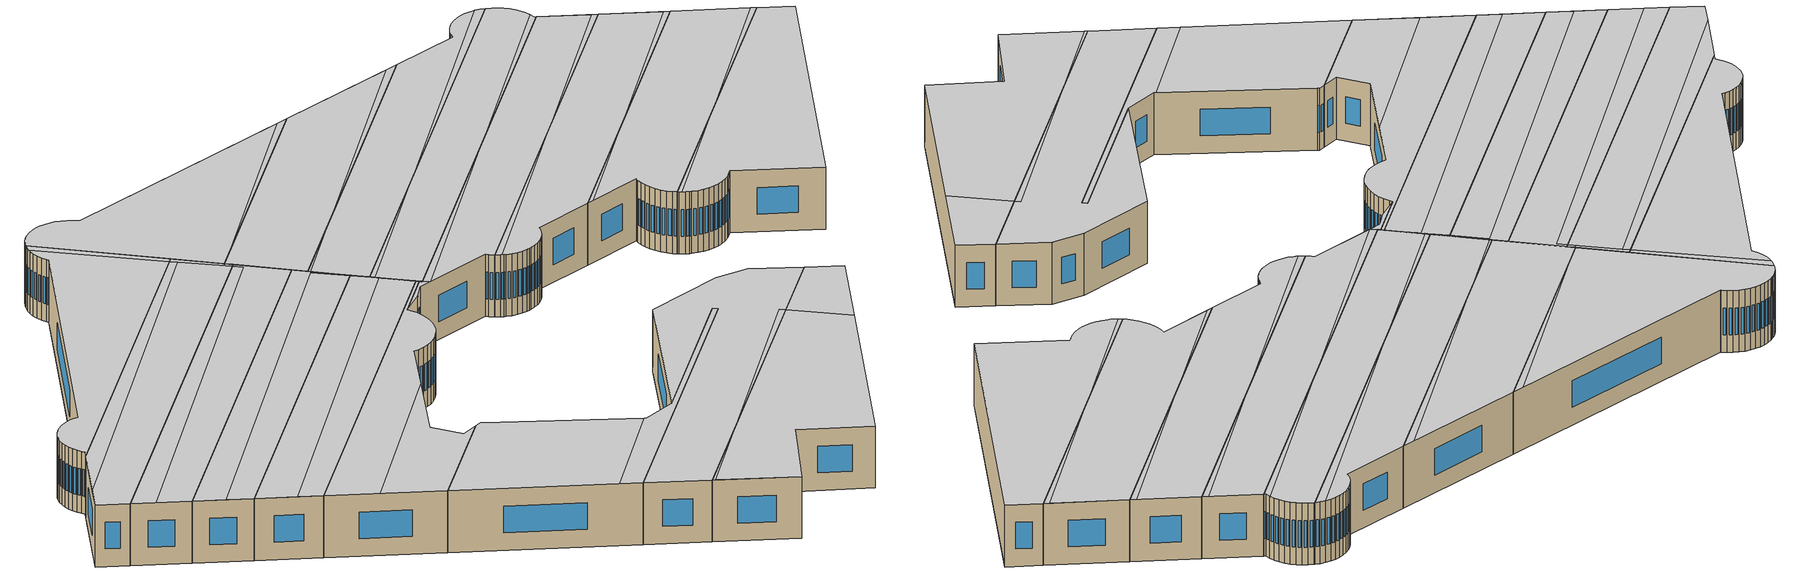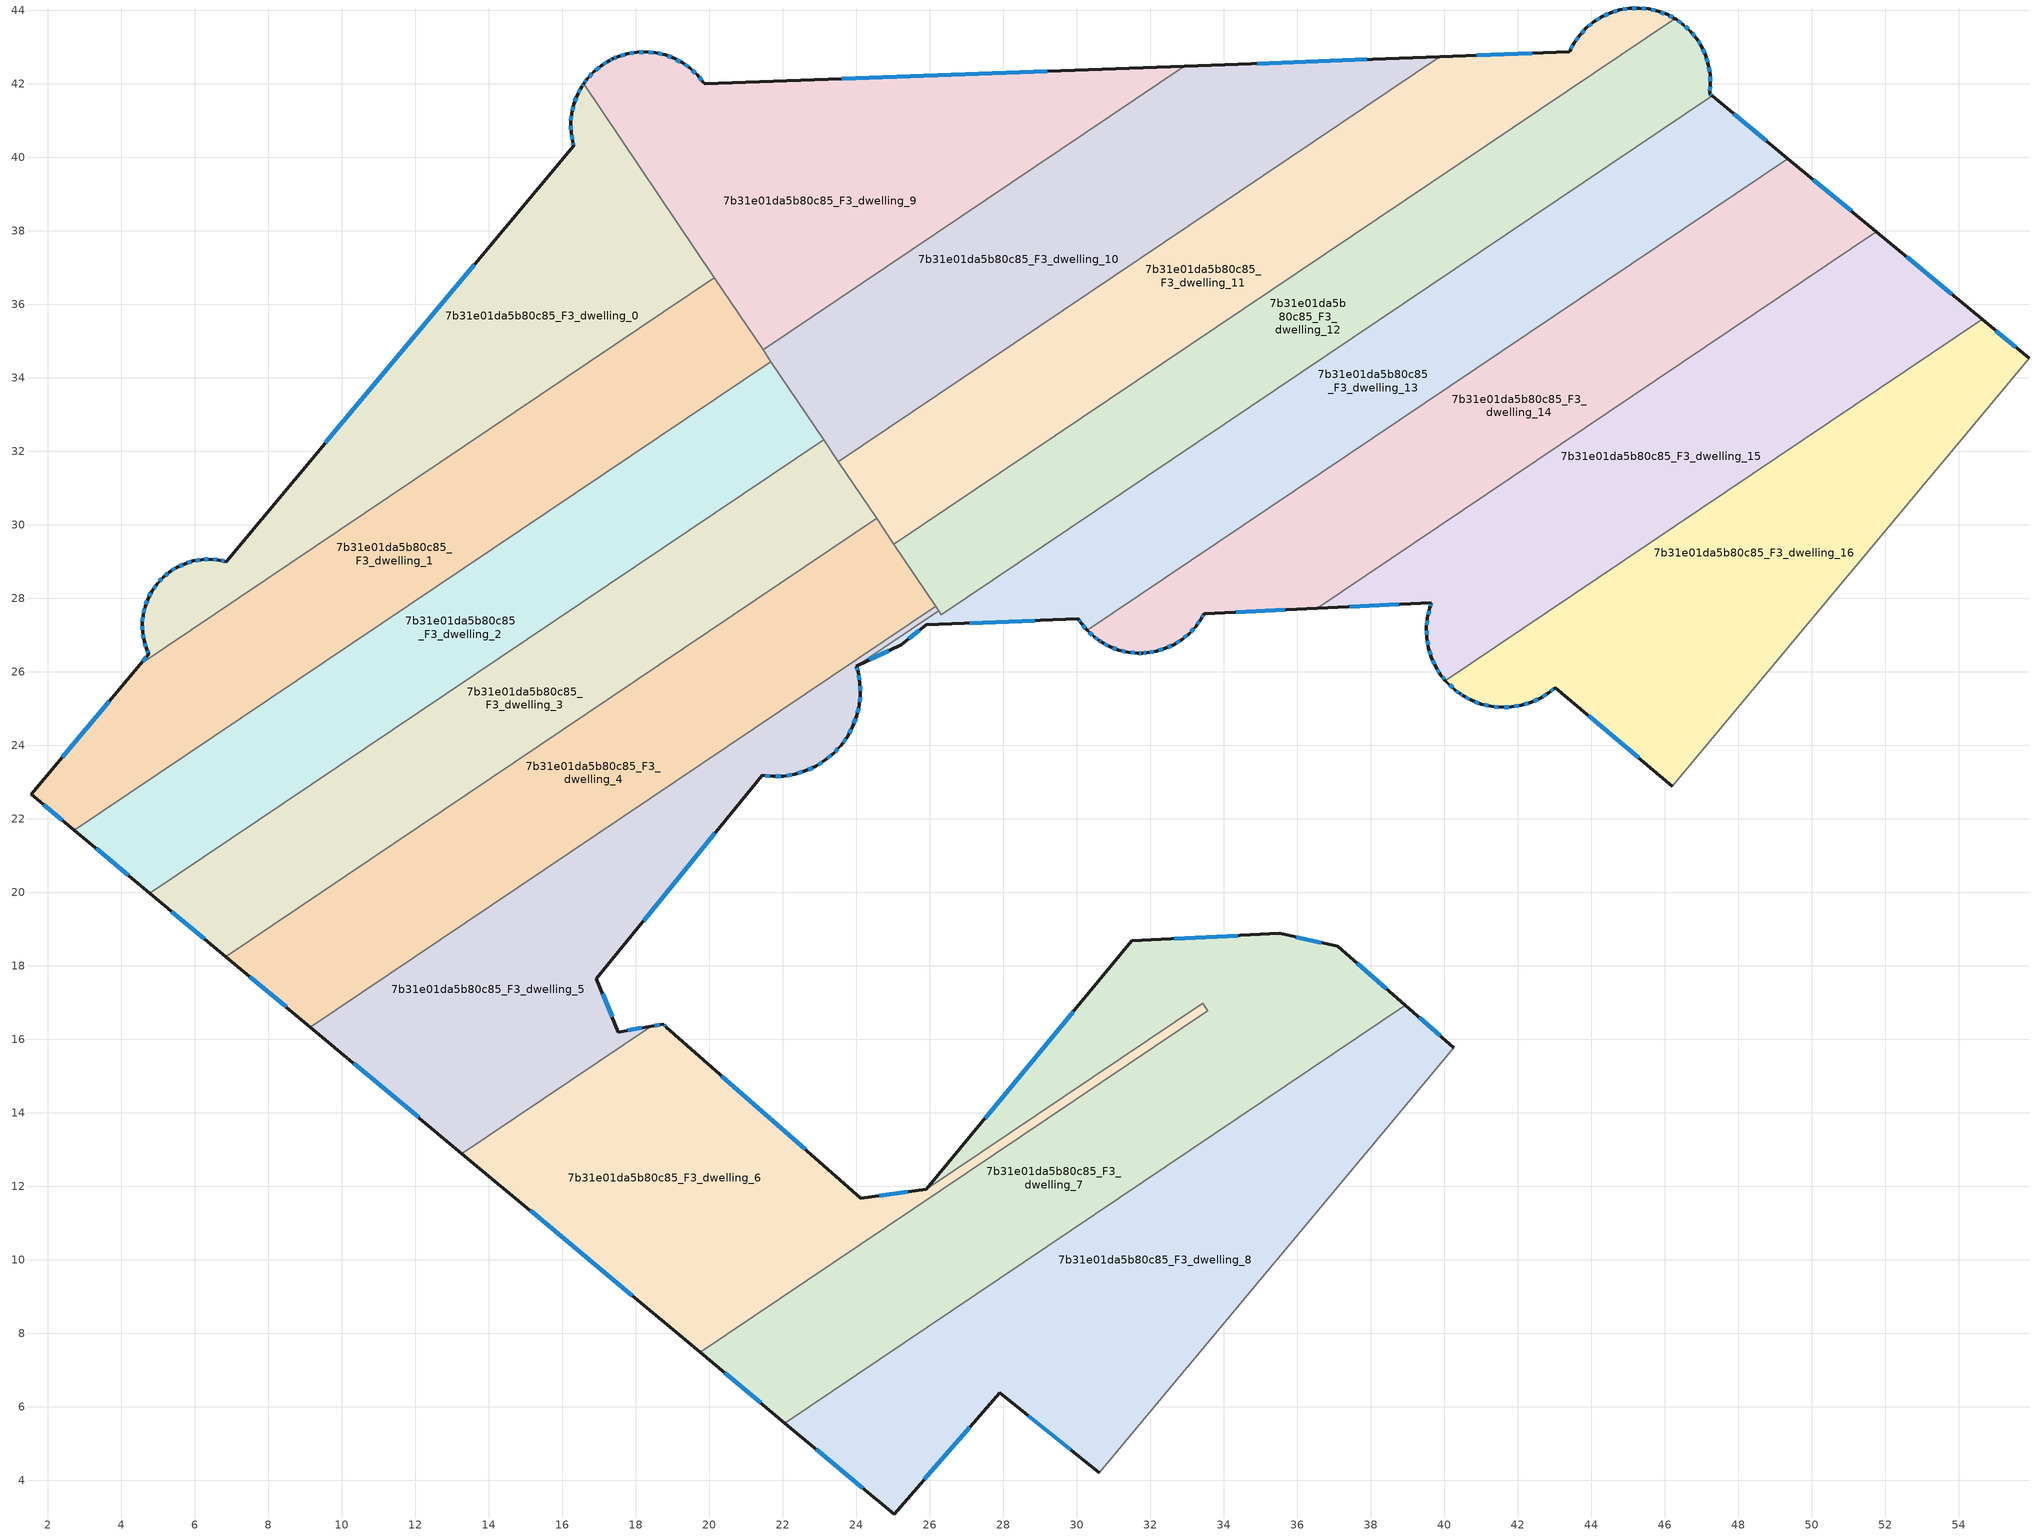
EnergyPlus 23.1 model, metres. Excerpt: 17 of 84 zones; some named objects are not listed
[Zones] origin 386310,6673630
7b31e01da5b80c85_F3_dwelling_0
 floor to 7b31e01da5b80c85_F2_dwelling_0 (EU_floor_Construction): 16.58,42 20.14,36.72 4.52,26.21 4.74,26.48 4.69,26.62 4.62,26.84 4.58,27.08 4.57,27.31 4.59,27.55 4.65,27.78 4.73,28 4.84,28.21 4.98,28.4 4.99,28.42 5.14,28.57 5.32,28.72 5.52,28.85 5.74,28.95 5.96,29.02 6.2,29.05 6.43,29.06 6.67,29.04 6.85,29 16.31,40.31 16.28,40.42 16.24,40.67 16.23,40.93 16.25,41.2 16.31,41.45 16.4,41.69 16.53,41.92 z9
 wall outside (EU_wall_Construction): 16.58,42 16.53,41.92 16.4,41.69 16.31,41.45 16.25,41.2 16.23,40.93 16.24,40.67 16.28,40.42 16.31,40.31 6.85,29 6.67,29.04 6.43,29.06 6.2,29.05 5.96,29.02 5.74,28.95 5.52,28.85 5.32,28.72 5.14,28.57 4.99,28.42 4.98,28.4 4.84,28.21 4.73,28 4.65,27.78 4.59,27.55 4.57,27.31 4.58,27.08 4.62,26.84 4.69,26.62 4.74,26.48 4.52,26.21 z9:12
 wall to 7b31e01da5b80c85_F3_dwelling_1 (EU_wall_Construction): 4.52,26.21 20.14,36.72 z9:12
 wall to 7b31e01da5b80c85_F3_dwelling_9 (EU_wall_Construction): 20.14,36.72 16.58,42 z9:12
 window (EU_Window_Construction): 4.7,26.58 4.73,26.52 / 4.64,26.78 4.67,26.68 / 4.59,27.01 4.61,26.91 / 4.57,27.24 4.58,27.14 / 4.59,27.48 4.58,27.38 / 4.63,27.71 4.61,27.61 / 4.71,27.94 4.67,27.84 / 4.81,28.15 4.76,28.06 / 4.94,28.35 4.88,28.26 / 5.1,28.53 5.03,28.46 / 5.27,28.68 5.19,28.62 / 5.46,28.81 5.38,28.76 / 5.67,28.92 5.58,28.88 / 5.9,29 5.8,28.97 / 6.13,29.04 6.03,29.03 / 6.36,29.06 6.26,29.06 / 6.6,29.05 6.5,29.06 / 6.8,29.01 6.72,29.03 / 13.61,37.08 9.55,32.23 / 16.29,40.39 16.3,40.34 / 16.25,40.6 16.27,40.49 / 16.23,40.86 16.24,40.75 / 16.25,41.12 16.24,41.01 / 16.3,41.38 16.27,41.27 / 16.38,41.62 16.34,41.52 / 16.49,41.86 16.44,41.76 / 16.57,41.98 16.54,41.95 / 4.68,26.4 4.58,26.28 z9.86:11.14
 ceiling to 7b31e01da5b80c85_F4_dwelling_0 (EU_floor_Construction): 19.92,36.58 16.36,41.58 16.31,41.45 16.25,41.2 16.23,40.93 16.24,40.67 16.28,40.42 16.31,40.31 6.85,29 6.67,29.04 6.43,29.06 6.2,29.05 5.96,29.02 5.74,28.95 5.52,28.85 5.32,28.72 5.14,28.57 4.99,28.42 4.98,28.4 4.84,28.21 4.73,28 4.65,27.78 4.59,27.55 4.57,27.31 4.58,27.08 4.62,26.84 4.69,26.62 4.74,26.48 4.52,26.21 z12
 ceiling to 7b31e01da5b80c85_F4_dwelling_8 (EU_floor_Construction): 20.14,36.72 16.58,42 16.53,41.92 16.4,41.69 16.36,41.58 19.92,36.58 z12
7b31e01da5b80c85_F3_dwelling_1
 floor to 7b31e01da5b80c85_F2_dwelling_1 (EU_floor_Construction): 20.14,36.72 21.68,34.44 2.72,21.68 1.55,22.66 4.52,26.21 z9
 wall outside (EU_wall_Construction): 4.52,26.21 1.55,22.66 2.72,21.68 z9:12
 wall to 7b31e01da5b80c85_F3_dwelling_2 (EU_wall_Construction): 2.72,21.68 21.68,34.44 z9:12
 wall to 7b31e01da5b80c85_F3_dwelling_10 (EU_wall_Construction): 21.68,34.44 21.46,34.76 z9:12
 wall to 7b31e01da5b80c85_F3_dwelling_9 (EU_wall_Construction): 21.46,34.76 20.14,36.72 z9:12
 window (EU_Window_Construction): 1.89,22.38 2.39,21.96 / 3.67,25.19 2.4,23.67 z9.86:11.14
 ceiling to 7b31e01da5b80c85_F4_dwelling_1 (EU_floor_Construction): 21.52,34.34 20.13,36.29 2.38,23.65 1.55,22.66 2.72,21.68 z12
 ceiling to 7b31e01da5b80c85_F4_dwelling_0 (EU_floor_Construction): 20.13,36.29 19.92,36.58 4.52,26.21 2.38,23.65 z12
 ceiling to 7b31e01da5b80c85_F4_dwelling_8 (EU_floor_Construction): 21.47,34.75 20.14,36.72 19.92,36.58 21.31,34.64 z12
 ceiling to 7b31e01da5b80c85_F4_dwelling_9 (EU_floor_Construction): 21.68,34.44 21.47,34.75 21.31,34.64 21.52,34.34 z12
7b31e01da5b80c85_F3_dwelling_10
 floor to 7b31e01da5b80c85_F2_dwelling_10 (EU_floor_Construction): 39.87,42.74 23.51,31.72 21.46,34.76 32.93,42.48 z9
 wall outside (EU_wall_Construction): 39.87,42.74 32.93,42.48 z9:12
 wall to 7b31e01da5b80c85_F3_dwelling_9 (EU_wall_Construction): 32.93,42.48 21.46,34.76 z9:12
 wall to 7b31e01da5b80c85_F3_dwelling_11 (EU_wall_Construction): 23.51,31.72 39.87,42.74 z9:12
 wall to 7b31e01da5b80c85_F3_dwelling_2 (EU_wall_Construction): 21.68,34.44 23.11,32.31 z9:12
 wall to 7b31e01da5b80c85_F3_dwelling_3 (EU_wall_Construction): 23.11,32.31 23.51,31.72 z9:12
 window (EU_Window_Construction): 37.89,42.66 34.91,42.55 z9.86:11.14
 ceiling to 7b31e01da5b80c85_F4_dwelling_9 (EU_floor_Construction): 39.17,42.71 32.93,42.48 21.77,34.97 21.47,34.75 23.51,31.72 27.64,34.5 z12
 ceiling to 7b31e01da5b80c85_F4_dwelling_10 (EU_floor_Construction): 39.87,42.73 39.17,42.71 27.64,34.5 z12
7b31e01da5b80c85_F3_dwelling_11
 floor to 7b31e01da5b80c85_F2_dwelling_11 (EU_floor_Construction): 46.06,43.89 46.27,43.77 25.02,29.47 23.51,31.72 39.87,42.74 43.4,42.87 43.41,42.88 43.53,43.11 43.68,43.33 43.86,43.52 44.07,43.68 44.29,43.82 44.53,43.93 44.78,44.01 45.03,44.05 45.3,44.06 45.56,44.04 45.81,43.98 z9
 wall outside (EU_wall_Construction): 46.27,43.77 46.06,43.89 45.81,43.98 45.56,44.04 45.3,44.06 45.03,44.05 44.78,44.01 44.53,43.93 44.29,43.82 44.07,43.68 43.86,43.52 43.68,43.33 43.53,43.11 43.41,42.88 43.4,42.87 39.87,42.74 z9:12
 wall to 7b31e01da5b80c85_F3_dwelling_12 (EU_wall_Construction): 25.02,29.47 46.27,43.77 z9:12
 wall to 7b31e01da5b80c85_F3_dwelling_3 (EU_wall_Construction): 23.51,31.72 24.55,30.17 z9:12
 wall to 7b31e01da5b80c85_F3_dwelling_4 (EU_wall_Construction): 24.55,30.17 25.02,29.47 z9:12
 window (EU_Window_Construction): 43.64,43.27 43.58,43.17 / 43.81,43.46 43.74,43.38 / 44.01,43.64 43.92,43.57 / 44.22,43.78 44.13,43.72 / 44.46,43.9 44.36,43.86 / 44.7,43.99 44.6,43.95 / 44.96,44.04 44.85,44.02 / 45.22,44.06 45.11,44.06 / 45.48,44.04 45.37,44.05 / 45.74,43.99 45.63,44.02 / 45.99,43.91 45.88,43.95 / 46.21,43.81 46.12,43.85 / 42.39,42.83 40.88,42.77 / 43.5,43.05 43.44,42.95 z9.86:11.14
 ceiling to 7b31e01da5b80c85_F4_dwelling_10 (EU_floor_Construction): 43.4,42.87 39.87,42.73 27.64,34.5 23.58,31.61 25.02,29.47 32.94,34.8 45.83,43.97 45.81,43.98 45.56,44.04 45.3,44.06 45.03,44.05 44.78,44.01 44.53,43.93 44.29,43.82 44.07,43.68 43.86,43.52 43.68,43.33 43.53,43.11 43.41,42.88 z12
 ceiling to 7b31e01da5b80c85_F4_dwelling_11 (EU_floor_Construction): 46.27,43.77 46.06,43.89 45.83,43.97 32.94,34.8 z12
 ceiling to 7b31e01da5b80c85_F4_dwelling_9 (EU_floor_Construction): 27.64,34.5 23.51,31.72 23.58,31.61 z12
7b31e01da5b80c85_F3_dwelling_12
 floor to 7b31e01da5b80c85_F2_dwelling_12 (EU_floor_Construction): 46.7,43.43 46.86,43.23 47,43.01 47.11,42.77 47.19,42.52 47.23,42.26 47.24,42 47.21,41.74 47.21,41.73 47.28,41.67 26.31,27.55 26.24,27.66 25.02,29.47 46.27,43.77 46.29,43.76 46.5,43.61 z9
 wall outside (EU_wall_Construction): 47.28,41.67 47.21,41.73 47.21,41.74 47.24,42 47.23,42.26 47.19,42.52 47.11,42.77 47,43.01 46.86,43.23 46.7,43.43 46.5,43.61 46.29,43.76 46.27,43.77 z9:12
 wall to 7b31e01da5b80c85_F3_dwelling_13 (EU_wall_Construction): 26.24,27.66 26.31,27.55 47.28,41.67 z9:12
 wall to 7b31e01da5b80c85_F3_dwelling_4 (EU_wall_Construction): 25.02,29.47 26.16,27.79 z9:12
 wall to 7b31e01da5b80c85_F3_dwelling_5 (EU_wall_Construction): 26.16,27.79 26.24,27.66 z9:12
 window (EU_Window_Construction): 46.44,43.65 46.35,43.72 / 46.64,43.48 46.56,43.56 / 46.81,43.29 46.74,43.37 / 46.96,43.07 46.9,43.17 / 47.08,42.84 47.03,42.94 / 47.16,42.59 47.13,42.7 / 47.22,42.33 47.2,42.45 / 47.24,42.07 47.23,42.19 / 47.22,41.81 47.23,41.92 / 47.26,41.68 47.23,41.71 z9.86:11.14
 ceiling to 7b31e01da5b80c85_F4_dwelling_11 (EU_floor_Construction): 37.43,35.04 47.24,42.02 47.23,42.26 47.19,42.52 47.11,42.77 47,43.01 46.86,43.23 46.7,43.43 46.5,43.61 46.29,43.76 46.27,43.77 32.94,34.8 25.16,29.26 25.69,28.47 26.34,27.57 z12
 ceiling to 7b31e01da5b80c85_F4_dwelling_10 (EU_floor_Construction): 32.94,34.8 25.02,29.47 25.16,29.26 z12
 ceiling to 7b31e01da5b80c85_F4_dwelling_12 (EU_floor_Construction): 47.28,41.67 47.21,41.73 47.21,41.74 47.24,42 47.24,42.02 37.43,35.04 z12
 ceiling to 7b31e01da5b80c85_F4_dwelling_4 (EU_floor_Construction): 26.34,27.57 25.7,28.46 26.24,27.66 26.31,27.55 z12
7b31e01da5b80c85_F3_dwelling_13
 floor to 7b31e01da5b80c85_F2_dwelling_13 (EU_floor_Construction): 49.35,39.96 30.28,27.12 30.12,27.32 30.04,27.44 25.91,27.28 25.23,26.74 24,26.16 26.24,27.66 26.31,27.55 47.28,41.67 z9
 wall outside (EU_wall_Construction): 24,26.16 25.23,26.74 25.91,27.28 30.04,27.44 30.12,27.32 30.28,27.12 / 49.35,39.96 47.28,41.67 z9:12
 wall to 7b31e01da5b80c85_F3_dwelling_14 (EU_wall_Construction): 30.28,27.12 49.35,39.96 z9:12
 wall to 7b31e01da5b80c85_F3_dwelling_5 (EU_wall_Construction): 26.24,27.66 24,26.16 z9:12
 window (EU_Window_Construction): 30.06,27.41 30.1,27.36 / 27.09,27.32 28.86,27.39 / 25.42,26.89 25.71,27.12 / 24.35,26.32 24.88,26.57 / 48.76,40.45 47.87,41.18 / 30.16,27.27 30.23,27.18 z9.86:11.14
 ceiling to 7b31e01da5b80c85_F4_dwelling_12 (EU_floor_Construction): 40.5,34.01 49.12,40.14 47.28,41.67 37.43,35.04 26.57,27.3 30.04,27.44 30.12,27.32 30.28,27.12 z12
 ceiling to 7b31e01da5b80c85_F4_dwelling_11 (EU_floor_Construction): 37.43,35.04 26.34,27.57 26.53,27.3 26.57,27.3 z12
 ceiling to 7b31e01da5b80c85_F4_dwelling_13 (EU_floor_Construction): 49.35,39.96 49.12,40.14 40.5,34.01 z12
 ceiling to 7b31e01da5b80c85_F4_dwelling_4 (EU_floor_Construction): 26.53,27.3 26.34,27.57 26.31,27.55 26.24,27.66 24,26.16 25.23,26.74 25.91,27.28 z12
7b31e01da5b80c85_F3_dwelling_14
 floor to 7b31e01da5b80c85_F2_dwelling_14 (EU_floor_Construction): 51.75,37.97 36.54,27.73 33.46,27.59 33.38,27.44 33.23,27.23 33.05,27.04 32.86,26.88 32.64,26.74 32.41,26.63 32.16,26.56 31.91,26.52 31.79,26.51 31.65,26.51 31.4,26.53 31.15,26.59 30.91,26.68 30.68,26.8 30.6,26.86 30.47,26.95 30.28,27.12 49.35,39.96 z9
 wall outside (EU_wall_Construction): 30.28,27.12 30.47,26.95 30.6,26.86 30.68,26.8 30.91,26.68 31.15,26.59 31.4,26.53 31.65,26.51 31.79,26.51 31.91,26.52 32.16,26.56 32.41,26.63 32.64,26.74 32.86,26.88 33.05,27.04 33.23,27.23 33.38,27.44 33.46,27.59 36.54,27.73 / 51.75,37.97 49.35,39.96 z9:12
 wall to 7b31e01da5b80c85_F3_dwelling_15 (EU_wall_Construction): 36.54,27.73 51.75,37.97 z9:12
 window (EU_Window_Construction): 33.27,27.29 33.34,27.38 / 33.1,27.09 33.18,27.18 / 32.91,26.92 33,26.99 / 32.7,26.78 32.79,26.84 / 32.47,26.67 32.57,26.71 / 32.23,26.58 32.34,26.61 / 31.98,26.53 32.09,26.55 / 31.83,26.51 31.87,26.52 / 31.69,26.51 31.75,26.51 / 31.47,26.53 31.58,26.52 / 31.22,26.57 31.32,26.55 / 30.97,26.66 31.08,26.62 / 30.74,26.77 30.84,26.72 / 30.62,26.84 30.66,26.82 / 30.51,26.92 30.56,26.88 / 30.33,27.08 30.42,27 / 51.06,38.54 50.03,39.39 / 34.34,27.63 35.66,27.69 / 33.4,27.48 33.44,27.54 z9.86:11.14
 ceiling to 7b31e01da5b80c85_F4_dwelling_13 (EU_floor_Construction): 42.7,31.88 51.52,38.16 49.35,39.96 40.5,34.01 30.53,26.91 30.59,26.86 30.68,26.8 30.91,26.68 31.15,26.59 31.4,26.53 31.65,26.51 31.79,26.51 31.91,26.52 32.16,26.56 32.41,26.63 32.64,26.74 32.86,26.88 33.05,27.04 33.23,27.23 33.38,27.44 33.46,27.59 36.54,27.73 z12
 ceiling to 7b31e01da5b80c85_F4_dwelling_12 (EU_floor_Construction): 40.5,34.01 30.28,27.12 30.47,26.95 30.53,26.91 z12
 ceiling to 7b31e01da5b80c85_F4_dwelling_14 (EU_floor_Construction): 51.75,37.97 51.52,38.16 42.7,31.88 z12
7b31e01da5b80c85_F3_dwelling_15
 floor to 7b31e01da5b80c85_F2_dwelling_15 (EU_floor_Construction): 54.63,35.59 40.03,25.76 39.91,25.91 39.76,26.14 39.65,26.39 39.57,26.65 39.52,26.92 39.51,27.2 39.54,27.47 39.6,27.74 39.65,27.87 36.54,27.73 51.75,37.97 z9
 wall outside (EU_wall_Construction): 36.54,27.73 39.65,27.87 39.6,27.74 39.54,27.47 39.51,27.2 39.52,26.92 39.57,26.65 39.65,26.39 39.76,26.14 39.91,25.91 40.03,25.76 / 54.63,35.59 51.75,37.97 z9:12
 wall to 7b31e01da5b80c85_F3_dwelling_16 (EU_wall_Construction): 40.03,25.76 54.63,35.59 z9:12
 window (EU_Window_Construction): 39.8,26.07 39.87,25.97 / 39.68,26.32 39.73,26.21 / 39.59,26.58 39.63,26.47 / 39.54,26.85 39.55,26.73 / 39.52,27.12 39.52,27 / 39.53,27.4 39.52,27.28 / 39.58,27.67 39.56,27.55 / 39.63,27.84 39.61,27.78 / 37.43,27.77 38.76,27.83 / 53.81,36.27 52.57,37.29 / 39.94,25.87 40,25.8 z9.86:11.14
 ceiling to 7b31e01da5b80c85_F4_dwelling_14 (EU_floor_Construction): 46.55,30.15 54.43,35.76 51.75,37.97 42.7,31.88 36.9,27.75 39.65,27.87 39.6,27.74 39.54,27.47 39.51,27.2 39.52,26.92 39.57,26.65 39.65,26.39 39.76,26.14 39.91,25.91 40.03,25.76 z12
 ceiling to 7b31e01da5b80c85_F4_dwelling_13 (EU_floor_Construction): 42.7,31.88 36.54,27.73 36.9,27.75 z12
 ceiling to 7b31e01da5b80c85_F4_dwelling_15 (EU_floor_Construction): 54.63,35.59 54.43,35.76 46.55,30.15 z12
7b31e01da5b80c85_F3_dwelling_16
 floor to 7b31e01da5b80c85_F2_dwelling_16 (EU_floor_Construction): 55.91,34.53 46.2,22.89 43.02,25.57 42.84,25.43 42.61,25.29 42.36,25.17 42.1,25.09 41.83,25.04 41.55,25.04 41.28,25.06 41.01,25.12 40.75,25.22 40.51,25.35 40.43,25.4 40.28,25.51 40.08,25.7 40.03,25.76 54.63,35.59 z9
 wall outside (EU_wall_Construction): 40.03,25.76 40.08,25.7 40.28,25.51 40.43,25.4 40.51,25.35 40.75,25.22 41.01,25.12 41.28,25.06 41.55,25.04 41.83,25.04 42.1,25.09 42.36,25.17 42.61,25.29 42.84,25.43 43.02,25.57 46.2,22.89 / 55.91,34.53 54.63,35.59 z9:12
 wall adiabatic (EU_wall_Construction): 46.2,22.89 55.91,34.53 z9:12
 window (EU_Window_Construction): 42.89,25.47 42.97,25.53 / 42.68,25.33 42.78,25.39 / 42.43,25.2 42.54,25.25 / 42.17,25.11 42.28,25.15 / 41.9,25.06 42.02,25.08 / 41.63,25.04 41.75,25.04 / 41.35,25.05 41.47,25.04 / 41.08,25.11 41.2,25.08 / 40.82,25.19 40.93,25.15 / 40.58,25.31 40.68,25.26 / 40.45,25.39 40.48,25.36 / 40.32,25.48 40.39,25.43 / 40.14,25.64 40.23,25.56 / 55.55,34.83 55,35.28 / 43.93,24.8 45.29,23.66 z9.86:11.14
 ceiling to 7b31e01da5b80c85_F4_dwelling_15 (EU_floor_Construction): 46.2,22.89 55.91,34.53 54.63,35.59 46.55,30.15 40.17,25.61 40.28,25.51 40.43,25.4 40.51,25.35 40.75,25.22 41.01,25.12 41.28,25.06 41.55,25.04 41.83,25.04 42.1,25.09 42.36,25.17 42.61,25.29 42.84,25.43 43.02,25.57 z12
 ceiling to 7b31e01da5b80c85_F4_dwelling_14 (EU_floor_Construction): 46.55,30.15 40.03,25.76 40.08,25.7 40.17,25.61 z12
7b31e01da5b80c85_F3_dwelling_2
 floor to 7b31e01da5b80c85_F2_dwelling_2 (EU_floor_Construction): 21.68,34.44 23.11,32.31 4.78,19.97 2.72,21.68 z9
 wall outside (EU_wall_Construction): 2.72,21.68 4.78,19.97 z9:12
 wall to 7b31e01da5b80c85_F3_dwelling_3 (EU_wall_Construction): 4.78,19.97 23.11,32.31 z9:12
 window (EU_Window_Construction): 3.31,21.19 4.19,20.46 z9.86:11.14
 ceiling to 7b31e01da5b80c85_F4_dwelling_1 (EU_floor_Construction): 21.79,33.95 21.52,34.34 2.72,21.68 3.57,20.98 z12
 ceiling adiabatic (EU_roof_Construction): 23.11,32.31 21.68,34.44 21.52,34.34 21.79,33.95 3.57,20.98 4.78,19.97 z12
7b31e01da5b80c85_F3_dwelling_3
 floor to 7b31e01da5b80c85_F2_dwelling_3 (EU_floor_Construction): 23.11,32.31 24.55,30.17 6.84,18.25 4.78,19.97 z9
 wall outside (EU_wall_Construction): 4.78,19.97 6.84,18.25 z9:12
 wall to 7b31e01da5b80c85_F3_dwelling_4 (EU_wall_Construction): 6.84,18.25 24.55,30.17 z9:12
 window (EU_Window_Construction): 5.37,19.48 6.25,18.74 z9.86:11.14
 ceiling to 7b31e01da5b80c85_F4_dwelling_3 (EU_floor_Construction): 24.5,30.14 23.51,31.54 5.92,19.02 6.84,18.25 z12
 ceiling to 7b31e01da5b80c85_F4_dwelling_10 (EU_floor_Construction): 24.55,30.17 23.58,31.61 23.5,31.55 24.5,30.14 z12
 ceiling adiabatic (EU_roof_Construction): 24.5,30.14 23.5,31.55 23.58,31.61 24.55,30.17 23.11,32.31 4.78,19.97 5.92,19.02 23.51,31.54 z12
7b31e01da5b80c85_F3_dwelling_4
 floor to 7b31e01da5b80c85_F2_dwelling_4 (EU_floor_Construction): 24.55,30.17 26.16,27.79 9.14,16.33 6.84,18.25 z9
 wall outside (EU_wall_Construction): 6.84,18.25 9.14,16.33 z9:12
 wall to 7b31e01da5b80c85_F3_dwelling_5 (EU_wall_Construction): 9.14,16.33 26.16,27.79 z9:12
 window (EU_Window_Construction): 7.5,17.7 8.48,16.88 z9.86:11.14
 ceiling to 7b31e01da5b80c85_F4_dwelling_3 (EU_floor_Construction): 25.23,29.13 24.5,30.14 6.84,18.25 8.27,17.06 z12
 ceiling to 7b31e01da5b80c85_F4_dwelling_11 (EU_floor_Construction): 25.68,28.49 25.16,29.26 25.14,29.25 z12
 ceiling to 7b31e01da5b80c85_F4_dwelling_10 (EU_floor_Construction): 25.16,29.26 24.55,30.17 24.5,30.14 25.14,29.25 z12
 ceiling to 7b31e01da5b80c85_F4_dwelling_4 (EU_floor_Construction): 26.16,27.79 25.69,28.48 25.28,29.05 25.23,29.13 8.27,17.06 9.14,16.33 z12
7b31e01da5b80c85_F3_dwelling_5
 floor to 7b31e01da5b80c85_F2_dwelling_5 (EU_floor_Construction): 26.16,27.79 26.24,27.66 24,26.16 24.05,26 24.1,25.7 24.11,25.4 24.08,25.09 24.01,24.8 23.91,24.52 23.76,24.25 23.59,24 23.55,23.96 23.38,23.78 23.15,23.59 22.89,23.43 22.61,23.3 22.33,23.21 22.03,23.16 21.72,23.15 21.44,23.18 16.93,17.65 17.53,16.2 18.42,16.36 13.27,12.89 9.14,16.33 z9
 wall outside (EU_wall_Construction): 18.42,16.36 17.53,16.2 16.93,17.65 21.44,23.18 21.72,23.15 22.03,23.16 22.33,23.21 22.61,23.3 22.89,23.43 23.15,23.59 23.38,23.78 23.55,23.96 23.59,24 23.76,24.25 23.91,24.52 24.01,24.8 24.08,25.09 24.11,25.4 24.1,25.7 24.05,26 24,26.16 / 9.14,16.33 13.27,12.89 z9:12
 wall to 7b31e01da5b80c85_F3_dwelling_6 (EU_wall_Construction): 13.27,12.89 18.42,16.36 z9:12
 window (EU_Window_Construction): 24.03,26.04 24.02,26.11 / 24.08,25.78 24.06,25.91 / 24.1,25.48 24.1,25.61 / 24.09,25.18 24.1,25.31 / 24.03,24.88 24.06,25.01 / 23.94,24.6 23.98,24.72 / 23.8,24.33 23.86,24.44 / 23.64,24.07 23.71,24.18 / 23.43,23.83 23.5,23.91 / 23.21,23.64 23.31,23.73 / 22.96,23.47 23.07,23.54 / 22.69,23.34 22.81,23.39 / 22.41,23.24 22.53,23.28 / 22.11,23.18 22.24,23.2 / 21.81,23.16 21.94,23.16 / 21.52,23.17 21.64,23.16 / 18.22,19.23 20.15,21.6 / 17.36,16.61 17.1,17.24 / 18.16,16.31 17.78,16.24 / 10.32,15.35 12.09,13.87 z9.86:11.14
 ceiling to 7b31e01da5b80c85_F4_dwelling_5 (EU_floor_Construction): 18.42,16.36 17.53,16.2 16.93,17.65 19.47,20.77 11.03,14.76 13.27,12.89 z12
 ceiling to 7b31e01da5b80c85_F4_dwelling_4 (EU_floor_Construction): 19.47,20.77 21.44,23.18 21.72,23.15 22.03,23.16 22.33,23.21 22.61,23.3 22.89,23.43 23.15,23.59 23.38,23.78 23.55,23.96 23.59,24 23.76,24.25 23.91,24.52 24.01,24.8 24.08,25.09 24.11,25.4 24.1,25.7 24.05,26 24,26.16 26.24,27.66 26.16,27.79 9.14,16.33 11.03,14.76 z12
7b31e01da5b80c85_F3_dwelling_6
 floor to 7b31e01da5b80c85_F2_dwelling_6 (EU_floor_Construction): 33.43,16.98 33.57,16.78 19.76,7.48 13.27,12.89 18.42,16.36 18.74,16.41 18.83,16.33 24.12,11.67 25.91,11.92 z9
 wall outside (EU_wall_Construction): 25.91,11.92 24.12,11.67 18.83,16.33 18.74,16.41 18.42,16.36 / 13.27,12.89 19.76,7.48 z9:12
 wall to 7b31e01da5b80c85_F3_dwelling_7 (EU_wall_Construction): 19.76,7.48 33.57,16.78 33.43,16.98 25.91,11.92 z9:12
 window (EU_Window_Construction): 18.65,16.4 18.51,16.37 / 18.81,16.36 18.77,16.39 / 22.61,13 20.34,15 / 25.39,11.85 24.63,11.74 / 15.12,11.34 17.9,9.03 z9.86:11.14
 ceiling to 7b31e01da5b80c85_F4_dwelling_6 (EU_floor_Construction): 25.91,11.92 24.12,11.67 24.05,11.73 18.98,8.13 19.76,7.48 33.57,16.78 33.43,16.98 z12
 ceiling to 7b31e01da5b80c85_F4_dwelling_5 (EU_floor_Construction): 24.05,11.73 18.83,16.33 18.74,16.41 18.42,16.36 13.27,12.89 18.98,8.13 z12
7b31e01da5b80c85_F3_dwelling_7
 floor to 7b31e01da5b80c85_F2_dwelling_7 (EU_floor_Construction): 37.1,18.53 38.94,16.92 22.06,5.56 19.76,7.48 33.57,16.78 33.43,16.98 25.91,11.92 31.49,18.68 35.53,18.88 z9
 wall outside (EU_wall_Construction): 38.94,16.92 37.1,18.53 35.53,18.88 31.49,18.68 25.91,11.92 / 19.76,7.48 22.06,5.56 z9:12
 wall to 7b31e01da5b80c85_F3_dwelling_8 (EU_wall_Construction): 22.06,5.56 38.94,16.92 z9:12
 window (EU_Window_Construction): 29.9,16.75 27.5,13.85 / 34.37,18.83 32.64,18.74 / 36.65,18.63 35.98,18.78 / 38.41,17.38 37.63,18.07 / 20.41,6.93 21.4,6.11 z9.86:11.14
 ceiling to 7b31e01da5b80c85_F4_dwelling_7 (EU_floor_Construction): 35.54,14.64 35.38,14.86 26.85,8.78 z12
 ceiling to 7b31e01da5b80c85_F4_dwelling_6 (EU_floor_Construction): 35.54,14.64 38.94,16.92 37.1,18.53 35.53,18.88 31.49,18.68 25.91,11.92 33.43,16.98 33.57,16.78 19.76,7.48 22.06,5.56 26.85,8.78 35.38,14.86 z12
7b31e01da5b80c85_F3_dwelling_8
 floor to 7b31e01da5b80c85_F2_dwelling_8 (EU_floor_Construction): 40.26,15.77 30.61,4.21 27.9,6.38 25.03,3.08 22.06,5.56 38.94,16.92 z9
 wall outside (EU_wall_Construction): 40.26,15.77 38.94,16.92 / 22.06,5.56 25.03,3.08 27.9,6.38 30.61,4.21 z9:12
 wall adiabatic (EU_wall_Construction): 30.61,4.21 40.26,15.77 z9:12
 window (EU_Window_Construction): 39.88,16.1 39.32,16.6 / 28.68,5.76 29.83,4.83 / 25.85,4.03 27.08,5.44 / 22.91,4.85 24.18,3.79 z9.86:11.14
 ceiling to 7b31e01da5b80c85_F4_dwelling_7 (EU_floor_Construction): 30.61,4.21 37.28,12.2 35.54,14.64 26.85,8.78 22.18,5.46 25.03,3.08 27.9,6.38 z12
 ceiling to 7b31e01da5b80c85_F4_dwelling_6 (EU_floor_Construction): 37.28,12.2 40.26,15.77 38.94,16.92 35.54,14.64 z12; 26.85,8.78 22.06,5.56 22.18,5.46 z12
7b31e01da5b80c85_F3_dwelling_9
 floor to 7b31e01da5b80c85_F2_dwelling_9 (EU_floor_Construction): 32.93,42.48 21.46,34.76 16.58,42 16.68,42.14 16.86,42.33 17.06,42.49 17.28,42.63 17.37,42.68 17.52,42.74 17.77,42.82 18.02,42.86 18.28,42.87 18.54,42.84 18.8,42.78 19.04,42.69 19.27,42.57 19.48,42.42 19.67,42.24 19.84,42.04 19.87,42 z9
 wall outside (EU_wall_Construction): 32.93,42.48 19.87,42 19.84,42.04 19.67,42.24 19.48,42.42 19.27,42.57 19.04,42.69 18.8,42.78 18.54,42.84 18.28,42.87 18.02,42.86 17.77,42.82 17.52,42.74 17.37,42.68 17.28,42.63 17.06,42.49 16.86,42.33 16.68,42.14 16.58,42 z9:12
 window (EU_Window_Construction): 17.34,42.66 17.3,42.64 / 17.47,42.72 17.41,42.69 / 17.69,42.79 17.59,42.76 / 17.95,42.85 17.84,42.83 / 18.21,42.86 18.1,42.86 / 18.47,42.85 18.36,42.86 / 18.72,42.8 18.61,42.83 / 18.97,42.72 18.87,42.76 / 19.21,42.61 19.11,42.66 / 19.42,42.46 19.33,42.53 / 19.62,42.29 19.54,42.37 / 19.79,42.1 19.72,42.18 / 29.2,42.34 23.6,42.13 / 16.65,42.1 16.61,42.04 / 16.81,42.27 16.73,42.19 / 17,42.44 16.91,42.37 / 17.21,42.59 17.12,42.53 z9.86:11.14
 ceiling to 7b31e01da5b80c85_F4_dwelling_8 (EU_floor_Construction): 32.29,42.45 19.87,42 19.84,42.04 19.67,42.24 19.48,42.42 19.27,42.57 19.04,42.69 18.8,42.78 18.54,42.84 18.28,42.87 18.02,42.86 17.77,42.82 17.52,42.74 17.37,42.68 17.28,42.63 17.06,42.49 16.86,42.33 16.68,42.14 16.58,42 21.46,34.76 21.77,34.97 z12
 ceiling to 7b31e01da5b80c85_F4_dwelling_9 (EU_floor_Construction): 32.93,42.48 32.29,42.45 21.77,34.97 z12
[Building]
EU S2 Campaign: North Axis=0; Terrain=City; Solar Distribution=FullExterior
[Site:Location]
Helsinki-Vantaa.AP: Latitude=60.317; Longitude=24.963; Time Zone=2; Elevation=54.6
[SizingPeriod:WeatherFileDays]
AnnualSizingPeriod: Begin Month=1; Begin Day of Month=1; End Month=12; End Day of Month=31; Day of Week for Start Day=Monday; Use Weather File Daylight Saving Period=No; Use Weather File Rain and Snow Indicators=No
[MATERIAL]
EU_InternalMass_Material: Roughness=MediumRough; Thickness=0.1; Conductivity=1; Density=1800; Specific Heat=900; Thermal Absorptance=0.9; Solar Absorptance=0.7; Visible Absorptance=0.7
[MATERIAL:NOMASS] Roughness=MediumRough; Thermal Absorptance=0.9; Solar Absorptance=0.7; Visible Absorptance=0.7
Name | Thermal Resistance
EU_wall_NoMass | 1.10183
EU_roof_NoMass; EU_floor_NoMass | 1.70606
[WINDOWMATERIAL:SIMPLEGLAZINGSYSTEM]
EU_Window_SimpleGlazing: UFactor=3.11035; Solar Heat Gain Coefficient=0.8; Visible Transmittance=0.8
[CONSTRUCTION]
EU_wall_Construction: EU_wall_NoMass
EU_roof_Construction: EU_roof_NoMass
EU_floor_Construction: EU_floor_NoMass
EU_Window_Construction: EU_Window_SimpleGlazing
EU_InternalMass_Construction: EU_InternalMass_Material
[ZONE] Type=1; Multiplier=1; Ceiling Height=autocalculate; Floor Area=autocalculate; Part of Total Floor Area=Yes
Name | Volume
7b31e01da5b80c85_F3_dwelling_0 | 163.904
7b31e01da5b80c85_F3_dwelling_1 | 182.648
7b31e01da5b80c85_F3_dwelling_10; 7b31e01da5b80c85_F3_dwelling_16 | 184.447
7b31e01da5b80c85_F3_dwelling_11 | 184.431
7b31e01da5b80c85_F3_dwelling_12 | 177.909
7b31e01da5b80c85_F3_dwelling_13 | 186.943
7b31e01da5b80c85_F3_dwelling_14 | 189.758
7b31e01da5b80c85_F3_dwelling_15 | 184.486
7b31e01da5b80c85_F3_dwelling_2 | 173.255
7b31e01da5b80c85_F3_dwelling_3 | 167.736
7b31e01da5b80c85_F3_dwelling_4 | 180.659
7b31e01da5b80c85_F3_dwelling_5 | 162.478
7b31e01da5b80c85_F3_dwelling_6 | 164.073
7b31e01da5b80c85_F3_dwelling_7 | 224.765
7b31e01da5b80c85_F3_dwelling_8 | 222.546
7b31e01da5b80c85_F3_dwelling_9 | 184.489
[INTERNALMASS] Construction=EU_InternalMass_Construction
Name | Zone or ZoneList | Surface Area
7b31e01da5b80c85_F3_dwelling_0_EU_InternalMass | 7b31e01da5b80c85_F3_dwelling_0 | 54.6295
7b31e01da5b80c85_F3_dwelling_1_EU_InternalMass | 7b31e01da5b80c85_F3_dwelling_1 | 60.8891
7b31e01da5b80c85_F3_dwelling_2_EU_InternalMass | 7b31e01da5b80c85_F3_dwelling_2 | 57.7519
7b31e01da5b80c85_F3_dwelling_3_EU_InternalMass | 7b31e01da5b80c85_F3_dwelling_3 | 55.9115
7b31e01da5b80c85_F3_dwelling_4_EU_InternalMass | 7b31e01da5b80c85_F3_dwelling_4 | 60.2155
7b31e01da5b80c85_F3_dwelling_5_EU_InternalMass | 7b31e01da5b80c85_F3_dwelling_5 | 54.1642
7b31e01da5b80c85_F3_dwelling_6_EU_InternalMass | 7b31e01da5b80c85_F3_dwelling_6 | 54.6839
7b31e01da5b80c85_F3_dwelling_7_EU_InternalMass | 7b31e01da5b80c85_F3_dwelling_7 | 74.9213
7b31e01da5b80c85_F3_dwelling_8_EU_InternalMass | 7b31e01da5b80c85_F3_dwelling_8 | 74.1817
7b31e01da5b80c85_F3_dwelling_9_EU_InternalMass | 7b31e01da5b80c85_F3_dwelling_9 | 61.4968
7b31e01da5b80c85_F3_dwelling_10_EU_InternalMass | 7b31e01da5b80c85_F3_dwelling_10 | 61.4823
7b31e01da5b80c85_F3_dwelling_11_EU_InternalMass | 7b31e01da5b80c85_F3_dwelling_11 | 61.4771
7b31e01da5b80c85_F3_dwelling_12_EU_InternalMass | 7b31e01da5b80c85_F3_dwelling_12 | 59.3031
7b31e01da5b80c85_F3_dwelling_13_EU_InternalMass | 7b31e01da5b80c85_F3_dwelling_13 | 62.314
7b31e01da5b80c85_F3_dwelling_14_EU_InternalMass | 7b31e01da5b80c85_F3_dwelling_14 | 63.2524
7b31e01da5b80c85_F3_dwelling_15_EU_InternalMass | 7b31e01da5b80c85_F3_dwelling_15 | 61.4952
7b31e01da5b80c85_F3_dwelling_16_EU_InternalMass | 7b31e01da5b80c85_F3_dwelling_16 | 61.482
[OTHEREQUIPMENT] Fuel Type=Electricity; Design Level Calculation Method=Watts/Area; Power per Zone Floor Area=1; Fraction Latent=0; Fraction Radiant=0; Fraction Lost=0; Carbon Dioxide Generation Rate=0; EndUse Subcategory=EU_Step8_InternalGains
Name | Zone or ZoneList or Space or SpaceList | Schedule
EU_Step8_InternalGain_7b31e01da5b80c85_F3_dwelling_0_f000 | 7b31e01da5b80c85_F3_dwelling_0 | EU_Step8_GainSchedule_7b31e01da5b80c85_F3_dwelling_0_f000
EU_Step8_InternalGain_7b31e01da5b80c85_F3_dwelling_1_f000 | 7b31e01da5b80c85_F3_dwelling_1 | EU_Step8_GainSchedule_7b31e01da5b80c85_F3_dwelling_1_f000
EU_Step8_InternalGain_7b31e01da5b80c85_F3_dwelling_2_f000 | 7b31e01da5b80c85_F3_dwelling_2 | EU_Step8_GainSchedule_7b31e01da5b80c85_F3_dwelling_2_f000
EU_Step8_InternalGain_7b31e01da5b80c85_F3_dwelling_3_f000 | 7b31e01da5b80c85_F3_dwelling_3 | EU_Step8_GainSchedule_7b31e01da5b80c85_F3_dwelling_3_f000
EU_Step8_InternalGain_7b31e01da5b80c85_F3_dwelling_4_f000 | 7b31e01da5b80c85_F3_dwelling_4 | EU_Step8_GainSchedule_7b31e01da5b80c85_F3_dwelling_4_f000
EU_Step8_InternalGain_7b31e01da5b80c85_F3_dwelling_5_f000 | 7b31e01da5b80c85_F3_dwelling_5 | EU_Step8_GainSchedule_7b31e01da5b80c85_F3_dwelling_5_f000
EU_Step8_InternalGain_7b31e01da5b80c85_F3_dwelling_6_f000 | 7b31e01da5b80c85_F3_dwelling_6 | EU_Step8_GainSchedule_7b31e01da5b80c85_F3_dwelling_6_f000
EU_Step8_InternalGain_7b31e01da5b80c85_F3_dwelling_7_f000 | 7b31e01da5b80c85_F3_dwelling_7 | EU_Step8_GainSchedule_7b31e01da5b80c85_F3_dwelling_7_f000
EU_Step8_InternalGain_7b31e01da5b80c85_F3_dwelling_8_f000 | 7b31e01da5b80c85_F3_dwelling_8 | EU_Step8_GainSchedule_7b31e01da5b80c85_F3_dwelling_8_f000
EU_Step8_InternalGain_7b31e01da5b80c85_F3_dwelling_9_f000 | 7b31e01da5b80c85_F3_dwelling_9 | EU_Step8_GainSchedule_7b31e01da5b80c85_F3_dwelling_9_f000
EU_Step8_InternalGain_7b31e01da5b80c85_F3_dwelling_10_f000 | 7b31e01da5b80c85_F3_dwelling_10 | EU_Step8_GainSchedule_7b31e01da5b80c85_F3_dwelling_10_f000
EU_Step8_InternalGain_7b31e01da5b80c85_F3_dwelling_11_f000 | 7b31e01da5b80c85_F3_dwelling_11 | EU_Step8_GainSchedule_7b31e01da5b80c85_F3_dwelling_11_f000
EU_Step8_InternalGain_7b31e01da5b80c85_F3_dwelling_12_f000 | 7b31e01da5b80c85_F3_dwelling_12 | EU_Step8_GainSchedule_7b31e01da5b80c85_F3_dwelling_12_f000
EU_Step8_InternalGain_7b31e01da5b80c85_F3_dwelling_13_f000 | 7b31e01da5b80c85_F3_dwelling_13 | EU_Step8_GainSchedule_7b31e01da5b80c85_F3_dwelling_13_f000
EU_Step8_InternalGain_7b31e01da5b80c85_F3_dwelling_14_f000 | 7b31e01da5b80c85_F3_dwelling_14 | EU_Step8_GainSchedule_7b31e01da5b80c85_F3_dwelling_14_f000
EU_Step8_InternalGain_7b31e01da5b80c85_F3_dwelling_15_f000 | 7b31e01da5b80c85_F3_dwelling_15 | EU_Step8_GainSchedule_7b31e01da5b80c85_F3_dwelling_15_f000
EU_Step8_InternalGain_7b31e01da5b80c85_F3_dwelling_16_f000 | 7b31e01da5b80c85_F3_dwelling_16 | EU_Step8_GainSchedule_7b31e01da5b80c85_F3_dwelling_16_f000
[ZONEVENTILATION:DESIGNFLOWRATE] Schedule=EU_AlwaysOn; Design Flow Rate Calculation Method=AirChanges/Hour; Air Changes per Hour=0.756316; Ventilation Type=Natural; Fan Pressure Rise=0; Fan Total Efficiency=1; Constant Term Coefficient=1; Temperature Term Coefficient=0; Velocity Term Coefficient=0; Velocity Squared Term Coefficient=0; Minimum Indoor Temperature=-100; Maximum Indoor Temperature=100; Delta Temperature=-100; Minimum Outdoor Temperature=-100; Maximum Outdoor Temperature=100; Maximum Wind Speed=40
Name | Zone or ZoneList or Space or SpaceList
EU_ConstantAir_7b31e01da5b80c85_F3_dwelling_0 | 7b31e01da5b80c85_F3_dwelling_0
EU_ConstantAir_7b31e01da5b80c85_F3_dwelling_1 | 7b31e01da5b80c85_F3_dwelling_1
EU_ConstantAir_7b31e01da5b80c85_F3_dwelling_2 | 7b31e01da5b80c85_F3_dwelling_2
EU_ConstantAir_7b31e01da5b80c85_F3_dwelling_3 | 7b31e01da5b80c85_F3_dwelling_3
EU_ConstantAir_7b31e01da5b80c85_F3_dwelling_4 | 7b31e01da5b80c85_F3_dwelling_4
EU_ConstantAir_7b31e01da5b80c85_F3_dwelling_5 | 7b31e01da5b80c85_F3_dwelling_5
EU_ConstantAir_7b31e01da5b80c85_F3_dwelling_6 | 7b31e01da5b80c85_F3_dwelling_6
EU_ConstantAir_7b31e01da5b80c85_F3_dwelling_7 | 7b31e01da5b80c85_F3_dwelling_7
EU_ConstantAir_7b31e01da5b80c85_F3_dwelling_8 | 7b31e01da5b80c85_F3_dwelling_8
EU_ConstantAir_7b31e01da5b80c85_F3_dwelling_9 | 7b31e01da5b80c85_F3_dwelling_9
EU_ConstantAir_7b31e01da5b80c85_F3_dwelling_10 | 7b31e01da5b80c85_F3_dwelling_10
EU_ConstantAir_7b31e01da5b80c85_F3_dwelling_11 | 7b31e01da5b80c85_F3_dwelling_11
EU_ConstantAir_7b31e01da5b80c85_F3_dwelling_12 | 7b31e01da5b80c85_F3_dwelling_12
EU_ConstantAir_7b31e01da5b80c85_F3_dwelling_13 | 7b31e01da5b80c85_F3_dwelling_13
EU_ConstantAir_7b31e01da5b80c85_F3_dwelling_14 | 7b31e01da5b80c85_F3_dwelling_14
EU_ConstantAir_7b31e01da5b80c85_F3_dwelling_15 | 7b31e01da5b80c85_F3_dwelling_15
EU_ConstantAir_7b31e01da5b80c85_F3_dwelling_16 | 7b31e01da5b80c85_F3_dwelling_16
[HVACTEMPLATE:ZONE:IDEALLOADSAIRSYSTEM] System Availability Schedule=EU_AlwaysOn; Maximum Heating Supply Air Temperature=50; Minimum Cooling Supply Air Temperature=13; Maximum Heating Supply Air Humidity Ratio=0.0156; Minimum Cooling Supply Air Humidity Ratio=0.0077; Heating Limit=NoLimit; Cooling Limit=NoLimit; Heating Availability Schedule=EU_AlwaysOn; Cooling Availability Schedule=EU_CoolingOff; Dehumidification Control Type=ConstantSensibleHeatRatio; Cooling Sensible Heat Ratio=0.7; Dehumidification Setpoint=60; Humidification Control Type=None; Humidification Setpoint=30; Outdoor Air Method=None; Outdoor Air Flow Rate per Person=0.00944; Outdoor Air Flow Rate per Zone Floor Area=0; Outdoor Air Flow Rate per Zone=0; Demand Controlled Ventilation Type=None; Outdoor Air Economizer Type=NoEconomizer; Heat Recovery Type=None; Sensible Heat Recovery Effectiveness=0.7; Latent Heat Recovery Effectiveness=0.65
Name | Template Thermostat
7b31e01da5b80c85_F3_dwelling_0 | EU_HeatOnly_7b31e01da5b80c85_F3_dwelling_0
7b31e01da5b80c85_F3_dwelling_1 | EU_HeatOnly_7b31e01da5b80c85_F3_dwelling_1
7b31e01da5b80c85_F3_dwelling_2 | EU_HeatOnly_7b31e01da5b80c85_F3_dwelling_2
7b31e01da5b80c85_F3_dwelling_3 | EU_HeatOnly_7b31e01da5b80c85_F3_dwelling_3
7b31e01da5b80c85_F3_dwelling_4 | EU_HeatOnly_7b31e01da5b80c85_F3_dwelling_4
7b31e01da5b80c85_F3_dwelling_5 | EU_HeatOnly_7b31e01da5b80c85_F3_dwelling_5
7b31e01da5b80c85_F3_dwelling_6 | EU_HeatOnly_7b31e01da5b80c85_F3_dwelling_6
7b31e01da5b80c85_F3_dwelling_7 | EU_HeatOnly_7b31e01da5b80c85_F3_dwelling_7
7b31e01da5b80c85_F3_dwelling_8 | EU_HeatOnly_7b31e01da5b80c85_F3_dwelling_8
7b31e01da5b80c85_F3_dwelling_9 | EU_HeatOnly_7b31e01da5b80c85_F3_dwelling_9
7b31e01da5b80c85_F3_dwelling_10 | EU_HeatOnly_7b31e01da5b80c85_F3_dwelling_10
7b31e01da5b80c85_F3_dwelling_11 | EU_HeatOnly_7b31e01da5b80c85_F3_dwelling_11
7b31e01da5b80c85_F3_dwelling_12 | EU_HeatOnly_7b31e01da5b80c85_F3_dwelling_12
7b31e01da5b80c85_F3_dwelling_13 | EU_HeatOnly_7b31e01da5b80c85_F3_dwelling_13
7b31e01da5b80c85_F3_dwelling_14 | EU_HeatOnly_7b31e01da5b80c85_F3_dwelling_14
7b31e01da5b80c85_F3_dwelling_15 | EU_HeatOnly_7b31e01da5b80c85_F3_dwelling_15
7b31e01da5b80c85_F3_dwelling_16 | EU_HeatOnly_7b31e01da5b80c85_F3_dwelling_16
[SIZING:ZONE] Zone Cooling Design Supply Air Temperature Input Method=SupplyAirTemperature; Zone Cooling Design Supply Air Temperature=13; Zone Heating Design Supply Air Temperature Input Method=SupplyAirTemperature; Zone Heating Design Supply Air Temperature=50; Zone Cooling Design Supply Air Humidity Ratio=0.008; Zone Heating Design Supply Air Humidity Ratio=0.008; Cooling Design Air Flow Method=DesignDay; Cooling Design Air Flow Rate=0; Cooling Minimum Air Flow per Zone Floor Area=0.000762; Cooling Minimum Air Flow=0; Cooling Minimum Air Flow Fraction=0.2; Heating Design Air Flow Method=DesignDay; Heating Design Air Flow Rate=0; Heating Maximum Air Flow per Zone Floor Area=0.002032; Heating Maximum Air Flow=0.141576; Heating Maximum Air Flow Fraction=0.3; Account for Dedicated Outdoor Air System=No; Dedicated Outdoor Air System Control Strategy=NeutralSupplyAir; Dedicated Outdoor Air Low Setpoint Temperature for Design=autosize; Dedicated Outdoor Air High Setpoint Temperature for Design=autosize; Zone Load Sizing Method=Sensible Load Only No Latent Load; Zone Latent Cooling Design Supply Air Humidity Ratio Input Method=HumidityRatioDifference; Zone Cooling Design Supply Air Humidity Ratio Difference=0.005; Zone Latent Heating Design Supply Air Humidity Ratio Input Method=HumidityRatioDifference; Zone Humidification Design Supply Air Humidity Ratio Difference=0.005
7b31e01da5b80c85_F3_dwelling_0; 7b31e01da5b80c85_F3_dwelling_1; 7b31e01da5b80c85_F3_dwelling_2; 7b31e01da5b80c85_F3_dwelling_3; 7b31e01da5b80c85_F3_dwelling_4; 7b31e01da5b80c85_F3_dwelling_5; 7b31e01da5b80c85_F3_dwelling_6; 7b31e01da5b80c85_F3_dwelling_7; 7b31e01da5b80c85_F3_dwelling_8; 7b31e01da5b80c85_F3_dwelling_9; 7b31e01da5b80c85_F3_dwelling_10; 7b31e01da5b80c85_F3_dwelling_11; 7b31e01da5b80c85_F3_dwelling_12; 7b31e01da5b80c85_F3_dwelling_13; 7b31e01da5b80c85_F3_dwelling_14; 7b31e01da5b80c85_F3_dwelling_15; 7b31e01da5b80c85_F3_dwelling_16
[SCHEDULE:CONSTANT]
Name | Hourly Value
EU_AlwaysOn | 1
EU_CoolingOff | 0
[SCHEDULE:FILE] Column Number=1; Rows to Skip at Top=0; Number of Hours of Data=8760; Column Separator=Comma; Interpolate to Timestep=No; Minutes per Item=60; Adjust Schedule for Daylight Savings=Yes
Name | File
EU_Step8_GainSchedule_7b31e01da5b80c85_F3_dwelling_0_f000 | ../../schedules/7b31e01da5b80c85/7b31e01da5b80c85_F3_dwelling_0_f000_gain.csv
EU_Step8_GainSchedule_7b31e01da5b80c85_F3_dwelling_1_f000 | ../../schedules/7b31e01da5b80c85/7b31e01da5b80c85_F3_dwelling_1_f000_gain.csv
EU_Step8_GainSchedule_7b31e01da5b80c85_F3_dwelling_2_f000 | ../../schedules/7b31e01da5b80c85/7b31e01da5b80c85_F3_dwelling_2_f000_gain.csv
EU_Step8_GainSchedule_7b31e01da5b80c85_F3_dwelling_3_f000 | ../../schedules/7b31e01da5b80c85/7b31e01da5b80c85_F3_dwelling_3_f000_gain.csv
EU_Step8_GainSchedule_7b31e01da5b80c85_F3_dwelling_4_f000 | ../../schedules/7b31e01da5b80c85/7b31e01da5b80c85_F3_dwelling_4_f000_gain.csv
EU_Step8_GainSchedule_7b31e01da5b80c85_F3_dwelling_5_f000 | ../../schedules/7b31e01da5b80c85/7b31e01da5b80c85_F3_dwelling_5_f000_gain.csv
EU_Step8_GainSchedule_7b31e01da5b80c85_F3_dwelling_6_f000 | ../../schedules/7b31e01da5b80c85/7b31e01da5b80c85_F3_dwelling_6_f000_gain.csv
EU_Step8_GainSchedule_7b31e01da5b80c85_F3_dwelling_7_f000 | ../../schedules/7b31e01da5b80c85/7b31e01da5b80c85_F3_dwelling_7_f000_gain.csv
EU_Step8_GainSchedule_7b31e01da5b80c85_F3_dwelling_8_f000 | ../../schedules/7b31e01da5b80c85/7b31e01da5b80c85_F3_dwelling_8_f000_gain.csv
EU_Step8_GainSchedule_7b31e01da5b80c85_F3_dwelling_9_f000 | ../../schedules/7b31e01da5b80c85/7b31e01da5b80c85_F3_dwelling_9_f000_gain.csv
EU_Step8_GainSchedule_7b31e01da5b80c85_F3_dwelling_10_f000 | ../../schedules/7b31e01da5b80c85/7b31e01da5b80c85_F3_dwelling_10_f000_gain.csv
EU_Step8_GainSchedule_7b31e01da5b80c85_F3_dwelling_11_f000 | ../../schedules/7b31e01da5b80c85/7b31e01da5b80c85_F3_dwelling_11_f000_gain.csv
EU_Step8_GainSchedule_7b31e01da5b80c85_F3_dwelling_12_f000 | ../../schedules/7b31e01da5b80c85/7b31e01da5b80c85_F3_dwelling_12_f000_gain.csv
EU_Step8_GainSchedule_7b31e01da5b80c85_F3_dwelling_13_f000 | ../../schedules/7b31e01da5b80c85/7b31e01da5b80c85_F3_dwelling_13_f000_gain.csv
EU_Step8_GainSchedule_7b31e01da5b80c85_F3_dwelling_14_f000 | ../../schedules/7b31e01da5b80c85/7b31e01da5b80c85_F3_dwelling_14_f000_gain.csv
EU_Step8_GainSchedule_7b31e01da5b80c85_F3_dwelling_15_f000 | ../../schedules/7b31e01da5b80c85/7b31e01da5b80c85_F3_dwelling_15_f000_gain.csv
EU_Step8_GainSchedule_7b31e01da5b80c85_F3_dwelling_16_f000 | ../../schedules/7b31e01da5b80c85/7b31e01da5b80c85_F3_dwelling_16_f000_gain.csv
